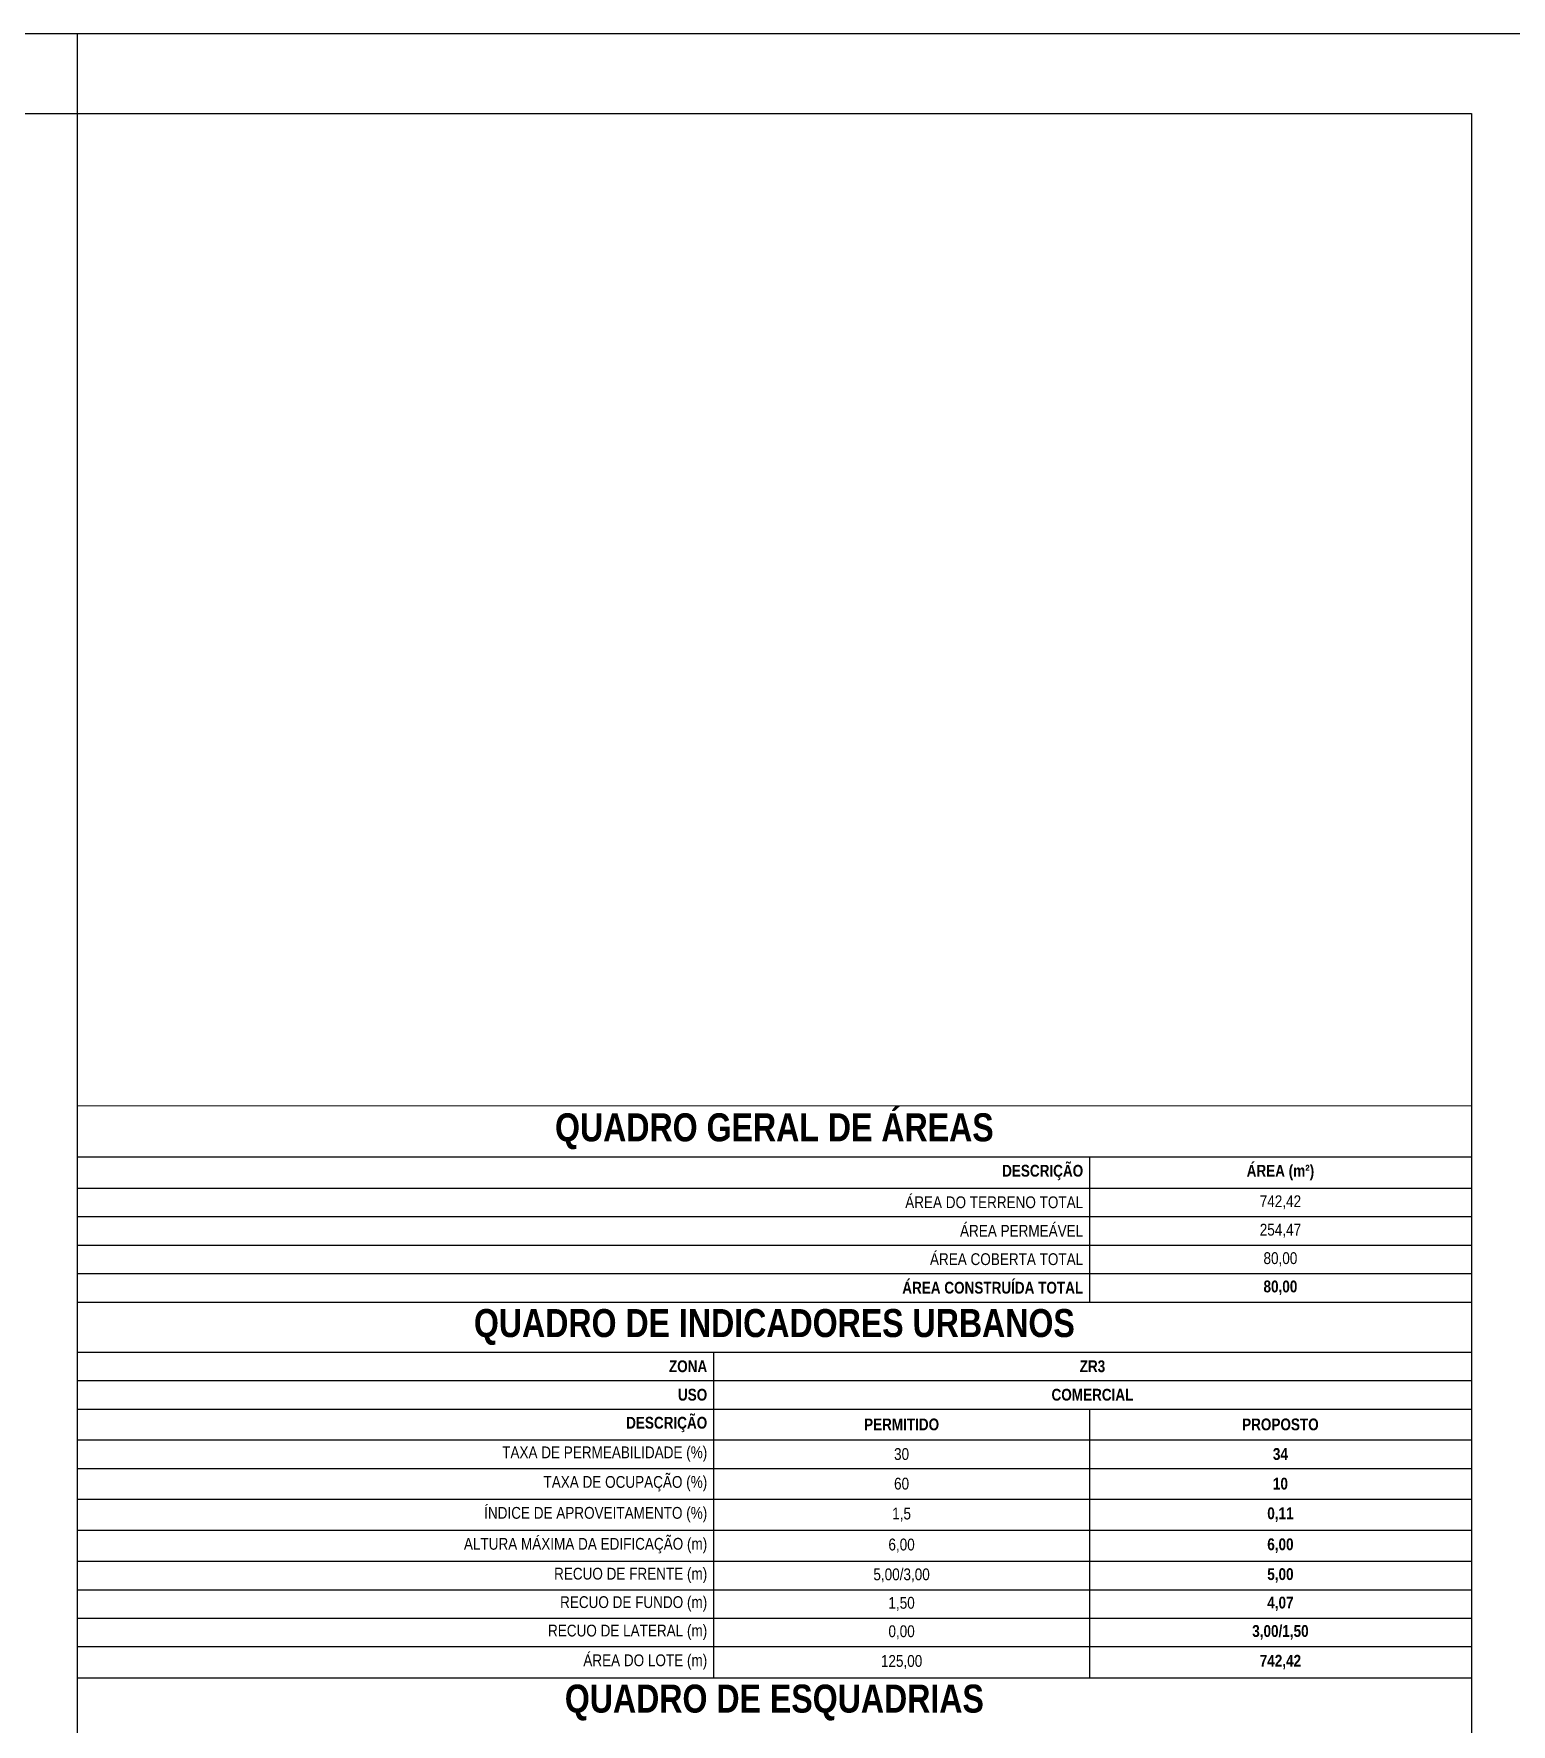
# Model space of a CAD drawing. Header units: millimetres. Extents: x 1170 to 1315, y 90 to 135.
# Drawn here: x 1228.27 to 1242.18, y 118.81 to 134.74 of the extents above; entities that cross this region are included whole.
import ezdxf

# ---------------------------------------------------------------- set-up
doc = ezdxf.new("R2010")
doc.units = ezdxf.units.MM
doc.header["$LTSCALE"] = 20
doc.header["$MEASUREMENT"] = 0
doc.layers.get('0').update_dxf_attribs({"linetype": 'CONTINUOUS'})
doc.layers.add('COTA', color=7, linetype='CONTINUOUS')

msp = doc.modelspace()

# ---------------------------------------------------------------- linework, layer by layer
at = {"color": 2}
msp.add_line((1228.68, 113.196), (1228.68, 134.739), dxfattribs=at)
msp.add_lwpolyline([(1170.198, 90.189), (1242.555, 90.189), (1242.555, 134.739), (1170.198, 134.739)], close=True, dxfattribs=at)
at = {"color": 1}
msp.add_lwpolyline([(1172.073, 133.989), (1241.805, 133.989), (1241.805, 90.939), (1172.073, 90.939)], close=True, dxfattribs=at)
at = {"layer": 'COTA', "linetype": 'Continuous', "lineweight": 15}
for p, q in [((1228.68, 124.64), (1241.805, 124.64)), ((1228.68, 124.64), (1228.68, 113.196)), ((1241.805, 124.64), (1241.805, 113.196))]:
    msp.add_line(p, q, dxfattribs=at)
at = {"layer": 'COTA', "linetype": 'Continuous'}
for p, q in [((1228.68, 124.158), (1241.805, 124.158)), ((1238.21, 124.158), (1238.21, 122.791)), ((1228.68, 123.864), (1241.805, 123.864)), ((1228.68, 123.596), (1241.805, 123.596)), ((1228.68, 123.328), (1241.805, 123.328)), ((1228.68, 123.059), (1241.805, 123.059)), ((1228.68, 122.791), (1241.805, 122.791)), ((1228.68, 122.319), (1241.805, 122.319)), ((1234.67, 122.319), (1234.67, 119.252)), ((1228.68, 122.051), (1241.805, 122.051)), ((1228.68, 121.783), (1241.805, 121.783)), ((1238.21, 121.783), (1238.21, 119.252)), ((1228.68, 121.492), (1241.805, 121.492)), ((1228.68, 121.223), (1241.805, 121.223)), ((1228.68, 120.935), (1241.805, 120.935)), ((1228.68, 120.642), (1241.805, 120.642)), ((1228.68, 120.349), (1241.805, 120.349)), ((1228.68, 120.081), (1241.805, 120.081)), ((1228.68, 119.813), (1241.805, 119.813)), ((1228.68, 119.545), (1241.805, 119.545)), ((1228.68, 119.252), (1241.805, 119.252))]:
    msp.add_line(p, q, dxfattribs=at)

# ---------------------------------------------------------------- texts
at = {"layer": 'COTA', "color": 2, "linetype": 'Continuous'}
for s, insert, char_height, width, attachment_point in [('{\\fArial Narrow|b1|i0|c0;QUADRO GERAL DE ÁREAS', (1235.242, 124.399), 0.26389, 13.005, 5), ('{\\fArial Narrow|b1|i0|c0;DESCRIÇÃO', (1238.15, 124.011), 0.11111, 9.40991, 6), ('{\\fArial Narrow|b1|i0|c0;ÁREA (m²)', (1240.007, 124.011), 0.11111, 3.47509, 5), ('{\\fArial Narrow|b0|i0|c0;ÁREA DO TERRENO TOTAL', (1238.15, 123.73), 0.11111, 9.40991, 6), ('{\\fArial Narrow|b0|i0|c0|p34;742,42}', (1240.007, 123.73), 0.11111, 3.47509, 5), ('{\\fArial Narrow|b0|i0|c0;ÁREA PERMEÁVEL', (1238.15, 123.462), 0.11111, 9.40991, 6), ('{\\fArial Narrow|b0|i0|c0;254,47', (1240.007, 123.462), 0.11111, 3.47509, 5), ('{\\fArial Narrow|b0|i0|c0;ÁREA COBERTA TOTAL', (1238.15, 123.194), 0.11111, 9.40991, 6), ('{\\fArial Narrow|b0|i0|c0|p34;80,00}', (1240.007, 123.194), 0.11111, 3.47509, 5), ('{\\fArial Narrow|b1|i0|c0;ÁREA CONSTRUÍDA TOTAL ', (1238.15, 122.925), 0.11111, 9.40991, 6), ('{\\fArial Narrow|b1|i0|c0|p34;80,00}', (1240.007, 122.925), 0.11111, 3.47509, 5), ('{\\fArial Narrow|b1|i0|c0;QUADRO DE INDICADORES URBANOS', (1235.242, 122.555), 0.26389, 13.005, 5), ('{\\fArial Narrow|b1|i0|c0;ZONA', (1234.61, 122.185), 0.11111, 5.87038, 6), ('{\\fArial Narrow|b1|i0|c0;ZR3', (1238.237, 122.185), 0.11111, 7.01462, 5), ('{\\fArial Narrow|b1|i0|c0;USO', (1234.61, 121.917), 0.11111, 5.87038, 6), ('{\\fArial Narrow|b1|i0|c0|p34;COMERCIAL}', (1238.237, 121.917), 0.11111, 7.01462, 5), ('{\\fArial Narrow|b1|i0|c0;DESCRIÇÃO', (1234.61, 121.637), 0.11111, 5.87038, 6), ('{\\fArial Narrow|b1|i0|c0;PERMITIDO', (1236.44, 121.637), 0.11111, 3.41953, 5), ('{\\fArial Narrow|b1|i0|c0;PROPOSTO', (1240.007, 121.637), 0.11111, 3.47509, 5), ('{\\fArial Narrow|b0|i0|c0;TAXA DE PERMEABILIDADE (%) ', (1234.61, 121.358), 0.11111, 5.87038, 6), ('{\\fArial Narrow|b0|i0|c0;30', (1236.44, 121.358), 0.11111, 3.41953, 5), ('{\\fArial Narrow|b1|i0|c0;34', (1240.007, 121.358), 0.11111, 3.47509, 5), ('{\\fArial Narrow|b0|i0|c0;TAXA DE OCUPAÇÃO (%) ', (1234.61, 121.079), 0.11111, 5.87038, 6), ('{\\fArial Narrow|b0|i0|c0|p34;60}', (1236.44, 121.079), 0.11111, 3.41953, 5), ('{\\fArial Narrow|b1|i0|c0|p34;10}', (1240.007, 121.079), 0.11111, 3.47509, 5), ('{\\fArial Narrow|b0|i0|c0;ÍNDICE DE APROVEITAMENTO (%) ', (1234.61, 120.788), 0.11111, 5.87038, 6), ('{\\fArial Narrow|b0|i0|c0|p34;1,5}', (1236.44, 120.788), 0.11111, 3.41953, 5), ('{\\fArial Narrow|b1|i0|c0|p34;0,11}', (1240.007, 120.788), 0.11111, 3.47509, 5), ('{\\fArial Narrow|b0|i0|c0;ALTURA MÁXIMA DA EDIFICAÇÃO (m) ', (1234.61, 120.496), 0.11111, 5.87038, 6), ('{\\fArial Narrow|b0|i0|c0|p34;6,00}', (1236.44, 120.496), 0.11111, 3.41953, 5), ('{\\fArial Narrow|b1|i0|c0|p34;6,00}', (1240.007, 120.496), 0.11111, 3.47509, 5), ('{\\fArial Narrow|b0|i0|c0;RECUO DE FRENTE (m) ', (1234.61, 120.215), 0.11111, 5.87038, 6), ('{\\fArial Narrow|b0|i0|c0|p34;5,00/3,00}', (1236.44, 120.215), 0.11111, 3.41953, 5), ('{\\fArial Narrow|b1|i0|c0;5,00', (1240.007, 120.215), 0.11111, 3.47509, 5), ('{\\fArial Narrow|b0|i0|c0;RECUO DE FUNDO (m) ', (1234.61, 119.947), 0.11111, 5.87038, 6), ('{\\fArial Narrow|b0|i0|c0;1,50', (1236.44, 119.947), 0.11111, 3.41953, 5), ('{\\fArial Narrow|b1|i0|c0;4,07', (1240.007, 119.947), 0.11111, 3.47509, 5), ('{\\fArial Narrow|b0|i0|c0;RECUO DE LATERAL (m) ', (1234.61, 119.679), 0.11111, 5.87038, 6), ('{\\fArial Narrow|b0|i0|c0|p34;0,00}', (1236.44, 119.679), 0.11111, 3.41953, 5), ('{\\fArial Narrow|b1|i0|c0;3,00/1,50', (1240.007, 119.679), 0.11111, 3.47509, 5), ('{\\fArial Narrow|b0|i0|c0;ÁREA DO LOTE (m) ', (1234.61, 119.399), 0.11111, 5.87038, 6), ('{\\fArial Narrow|b0|i0|c0|p34;125,00}', (1236.44, 119.399), 0.11111, 3.41953, 5), ('{\\fArial Narrow|b1|i0|c0|p34;742,42}', (1240.007, 119.399), 0.11111, 3.47509, 5), ('{\\fArial Narrow|b1|i0|c0;QUADRO DE ESQUADRIAS', (1235.242, 119.017), 0.26389, 13.005, 5)]:
    msp.add_mtext(s, dxfattribs=dict(at, insert=insert, char_height=char_height, width=width, attachment_point=attachment_point))

doc.saveas('drawing.dxf')
